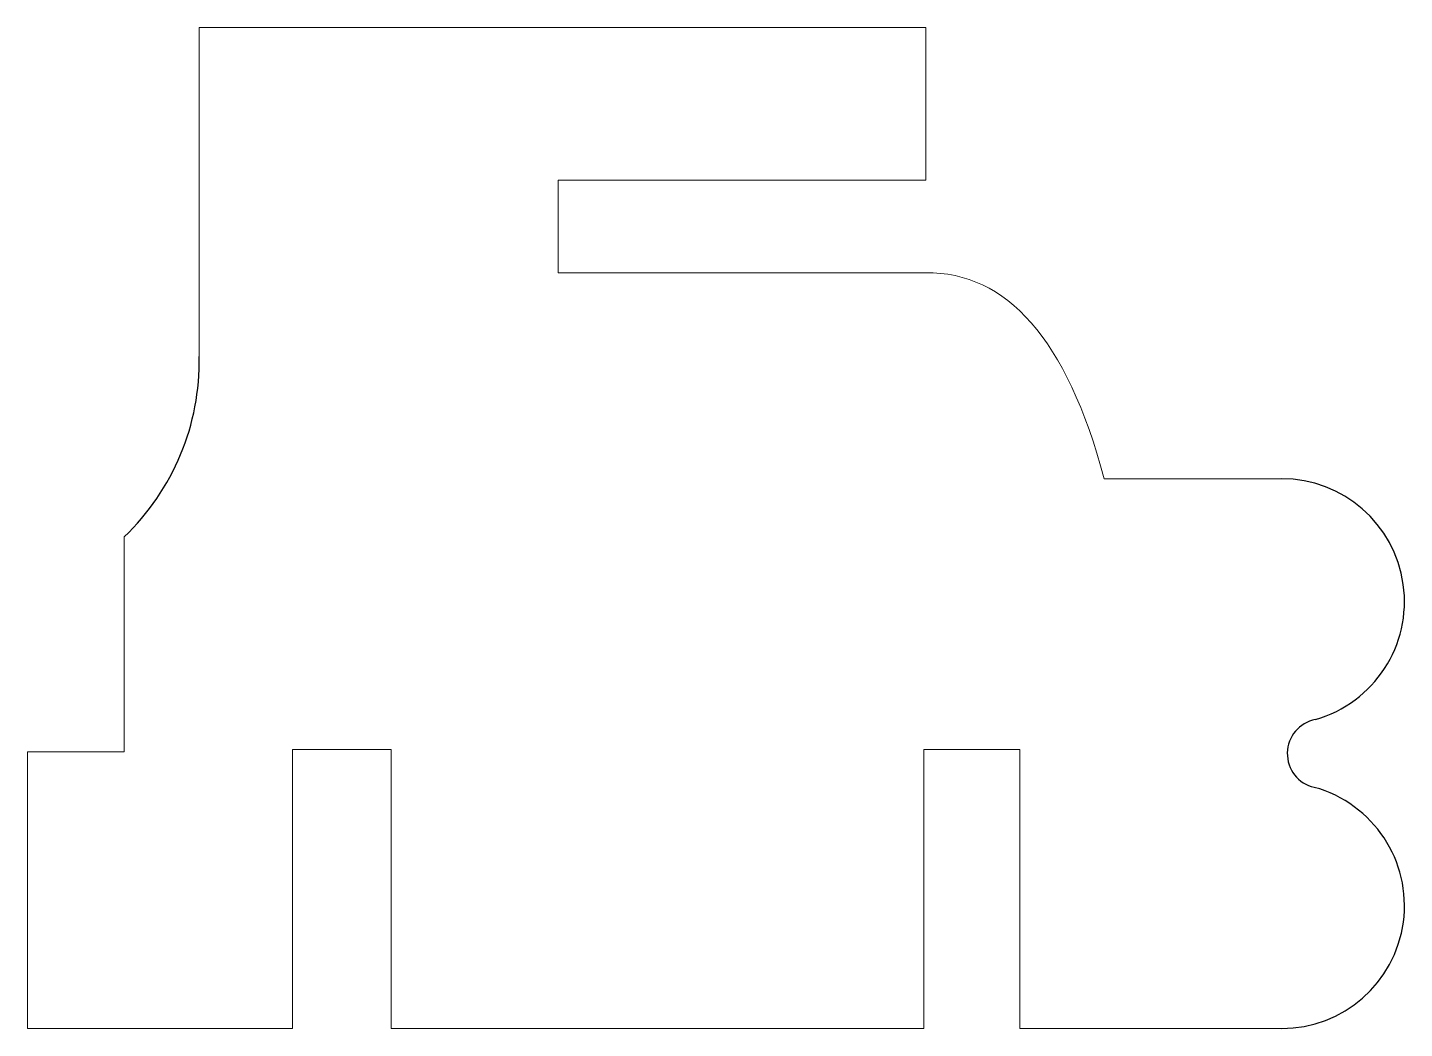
# Model space of a CAD drawing. Header units: millimetres. Extents: x 3245.9 to 3296.4, y 1552.3 to 1589.
import ezdxf

# ---------------------------------------------------------------- set-up
doc = ezdxf.new("R2010")
doc.units = ezdxf.units.MM

msp = doc.modelspace()

# ---------------------------------------------------------------- linework, layer by layer
for centre, radius, start, end in [((3243.227, 1576.807), 8.94, 313.8241, 1.0623), ((3291.866, 1567.992), 4.5, 285.8839, 90), ((3293.341, 1562.415), 1.272, 101.0642, 256.9627), ((3291.866, 1556.835), 4.5, 270, 74.6825)]:
    msp.add_arc(centre, radius, start, end)
at = {"lineweight": 20}
for points, knots in [([(3265.323, 1580.046), (3265.323, 1580.046), (3265.323, 1583.439), (3265.323, 1583.439), (3265.323, 1583.439), (3265.323, 1583.439), (3278.807, 1583.439), (3278.807, 1583.439), (3278.807, 1583.439), (3278.807, 1583.439), (3278.807, 1589.033), (3278.807, 1589.033), (3278.807, 1589.033), (3278.807, 1589.033), (3252.166, 1589.033), (3252.166, 1589.033), (3252.166, 1589.033), (3252.166, 1589.033), (3252.166, 1576.974), (3252.166, 1576.974)], [0, 0, 0, 0, 0.166667, 0.166667, 0.166667, 0.166667, 0.333333, 0.333333, 0.333333, 0.333333, 0.5, 0.5, 0.5, 0.5, 0.666667, 0.666667, 0.666667, 0.666667, 1, 1, 1, 1]), ([(3249.417, 1562.472), (3249.417, 1562.472), (3245.869, 1562.472), (3245.869, 1562.472), (3245.869, 1562.472), (3245.869, 1562.472), (3245.869, 1552.335), (3245.869, 1552.335), (3245.869, 1552.335), (3245.869, 1552.335), (3255.581, 1552.335), (3255.581, 1552.335), (3255.581, 1552.335), (3255.581, 1552.335), (3255.581, 1562.567), (3255.581, 1562.567), (3255.581, 1562.567), (3255.581, 1562.567), (3259.209, 1562.567), (3259.209, 1562.567), (3259.209, 1562.567), (3259.209, 1562.567), (3259.209, 1562.353), (3259.209, 1562.353)], [0, 0, 0, 0, 0.142857, 0.142857, 0.142857, 0.142857, 0.285714, 0.285714, 0.285714, 0.285714, 0.428571, 0.428571, 0.428571, 0.428571, 0.571429, 0.571429, 0.571429, 0.571429, 0.714286, 0.714286, 0.714286, 0.714286, 1, 1, 1, 1]), ([(3259.209, 1562.567), (3259.209, 1562.567), (3259.209, 1552.335), (3259.209, 1552.335), (3259.209, 1552.335), (3259.209, 1552.335), (3278.739, 1552.335), (3278.739, 1552.335), (3278.739, 1552.335), (3278.739, 1552.335), (3278.739, 1562.567), (3278.739, 1562.567), (3278.739, 1562.567), (3278.739, 1562.567), (3282.261, 1562.567), (3282.261, 1562.567), (3282.261, 1562.567), (3282.261, 1562.567), (3282.261, 1552.335), (3282.261, 1552.335), (3282.261, 1552.335), (3282.261, 1552.335), (3291.866, 1552.335), (3291.866, 1552.335)], [0, 0, 0, 0, 0.142857, 0.142857, 0.142857, 0.142857, 0.285714, 0.285714, 0.285714, 0.285714, 0.428571, 0.428571, 0.428571, 0.428571, 0.571429, 0.571429, 0.571429, 0.571429, 0.714286, 0.714286, 0.714286, 0.714286, 1, 1, 1, 1])]:
    msp.add_open_spline(points, degree=3, knots=knots, dxfattribs=at)
for points in [[(3265.323, 1580.046), (3265.323, 1580.046), (3278.807, 1580.046), (3278.807, 1580.046)], [(3278.807, 1580.046), (3281.785, 1580.059), (3283.968, 1577.643), (3285.356, 1572.492)], [(3285.356, 1572.492), (3285.356, 1572.492), (3291.866, 1572.492), (3291.866, 1572.492)], [(3249.417, 1562.472), (3249.417, 1562.472), (3249.417, 1570.357), (3249.417, 1570.357)]]:
    msp.add_open_spline(points, degree=3, dxfattribs=at)

doc.saveas('drawing.dxf')
